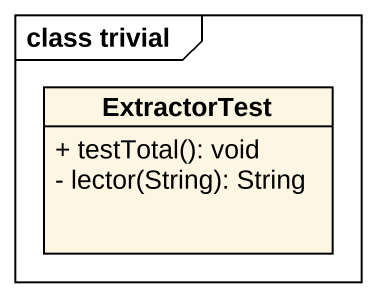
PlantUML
@startuml
mainframe class trivial
hide circle
hide empty members
skinparam classAttributeIconSize 0
class ExtractorTest {
  + testTotal(): void
  - lector(String): String
}
@enduml
